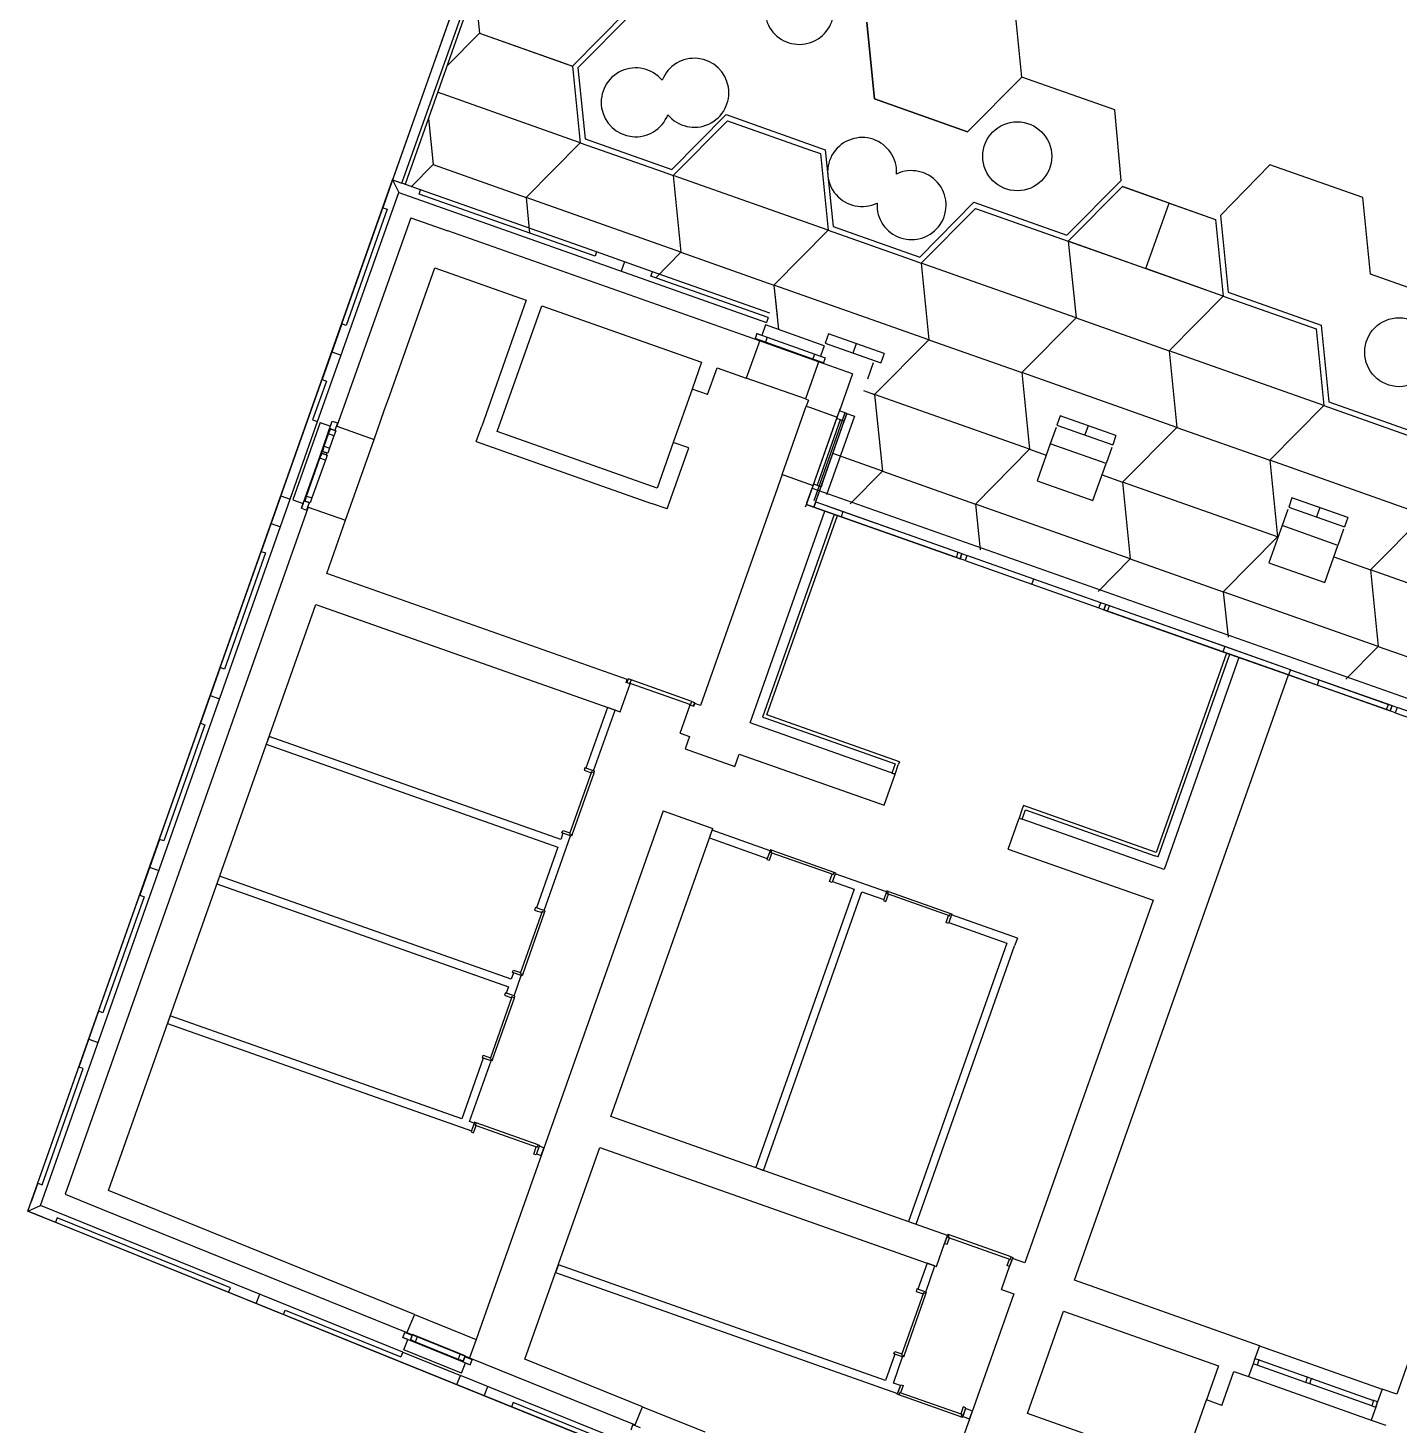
# Model space of a CAD drawing. Header units: metres. Extents: x 2681598 to 2681800, y 1249481 to 1249590.
# Drawn here: x 2681598.48 to 2681619.33, y 1249547.63 to 1249568.89 of the extents above; entities that cross this region are included whole.
import ezdxf

# ---------------------------------------------------------------- set-up
doc = ezdxf.new("R2010")
doc.units = ezdxf.units.M
doc.layers.add('flaeche', color=7, linetype='Continuous', true_color=0xffffff)
doc.layers.add('linien', color=7, linetype='Continuous', true_color=0x000000)

msp = doc.modelspace()

# ---------------------------------------------------------------- linework, layer by layer
at = {"layer": 'flaeche'}
msp.add_lwpolyline([(2681701.936, 1249508.982), (2681653.784, 1249528.486), (2681629.291, 1249538.407), (2681608.471, 1249546.841), (2681598.478, 1249550.888), (2681612.312, 1249590.013), (2681733.121, 1249552.588)], dxfattribs=at)
at = {"layer": 'linien'}
for p, q in [((2681608.36, 1249578.836), (2681604.026, 1249566.58)), ((2681604.168, 1249566.53), (2681608.501, 1249578.786)), ((2681604.168, 1249566.53), (2681608.501, 1249578.786)), ((2681608.548, 1249578.769), (2681604.215, 1249566.513)), ((2681605.276, 1249569.515), (2681605.348, 1249568.812)), ((2681606.762, 1249568.312), (2681607.586, 1249569.145)), ((2681607.67, 1249569.115), (2681606.845, 1249568.283)), ((2681613.597, 1249568.144), (2681613.478, 1249569.31)), ((2681611.239, 1249568.978), (2681611.357, 1249567.811)), ((2681611.357, 1249567.811), (2681611.24, 1249568.977)), ((2681604.85, 1249568.31), (2681605.348, 1249568.812)), ((2681605.348, 1249568.812), (2681606.762, 1249568.312)), ((2681605.348, 1249568.812), (2681606.609, 1249568.366)), ((2681606.609, 1249568.366), (2681606.762, 1249568.312)), ((2681606.762, 1249568.312), (2681606.88, 1249567.146)), ((2681606.845, 1249568.283), (2681606.954, 1249567.205)), ((2681613.597, 1249568.144), (2681612.772, 1249567.311)), ((2681612.772, 1249567.311), (2681613.597, 1249568.144)), ((2681615.011, 1249567.644), (2681613.597, 1249568.144)), ((2681606.88, 1249567.146), (2681604.71, 1249567.913)), ((2681612.772, 1249567.311), (2681611.357, 1249567.811)), ((2681611.357, 1249567.811), (2681612.772, 1249567.311)), ((2681615.107, 1249566.57), (2681615.011, 1249567.644)), ((2681604.57, 1249567.516), (2681604.641, 1249566.813)), ((2681608.273, 1249566.738), (2681609.098, 1249567.573)), ((2681608.294, 1249566.646), (2681609.119, 1249567.479)), ((2681609.098, 1249567.573), (2681610.607, 1249567.037)), ((2681609.119, 1249567.479), (2681610.38, 1249567.033)), ((2681606.954, 1249567.205), (2681608.273, 1249566.738)), ((2681606.055, 1249566.313), (2681606.88, 1249567.146)), ((2681606.88, 1249567.146), (2681608.142, 1249566.7)), ((2681610.38, 1249567.033), (2681610.533, 1249566.979)), ((2681610.607, 1249567.037), (2681610.725, 1249565.871)), ((2681604.307, 1249566.476), (2681604.641, 1249566.813)), ((2681604.641, 1249566.813), (2681606.055, 1249566.313)), ((2681610.533, 1249566.979), (2681610.651, 1249565.813)), ((2681617.368, 1249566.811), (2681616.618, 1249566.036)), ((2681618.782, 1249566.311), (2681617.368, 1249566.811)), ((2681598.478, 1249550.888), (2681604.026, 1249566.58)), ((2681604.026, 1249566.58), (2681603.876, 1249566.155)), ((2681604.026, 1249566.58), (2681604.168, 1249566.53)), ((2681604.026, 1249566.58), (2681604.118, 1249566.388)), ((2681608.142, 1249566.7), (2681608.294, 1249566.646)), ((2681608.294, 1249566.646), (2681608.412, 1249565.48)), ((2681610.651, 1249565.813), (2681608.294, 1249566.646)), ((2681614.283, 1249565.738), (2681615.107, 1249566.57)), ((2681602.885, 1249562.901), (2681604.118, 1249566.388)), ((2681604.118, 1249566.388), (2681609.712, 1249564.41)), ((2681604.451, 1249566.43), (2681604.168, 1249566.53)), ((2681604.215, 1249566.513), (2681604.168, 1249566.53)), ((2681604.427, 1249566.364), (2681604.451, 1249566.43)), ((2681607.105, 1249565.417), (2681604.427, 1249566.364)), ((2681607.128, 1249565.483), (2681604.451, 1249566.43)), ((2681614.304, 1249565.645), (2681615.129, 1249566.478)), ((2681615.129, 1249566.478), (2681616.543, 1249565.978)), ((2681615.836, 1249566.228), (2681615.129, 1249566.478)), ((2681603.942, 1249566.132), (2681603.318, 1249564.365)), ((2681603.876, 1249566.155), (2681603.942, 1249566.132)), ((2681608.412, 1249565.48), (2681606.055, 1249566.313)), ((2681606.055, 1249566.313), (2681606.11, 1249565.768)), ((2681612.044, 1249565.405), (2681612.869, 1249566.239)), ((2681612.065, 1249565.313), (2681612.89, 1249566.145)), ((2681612.869, 1249566.239), (2681614.283, 1249565.738)), ((2681612.89, 1249566.145), (2681614.304, 1249565.645)), ((2681615.482, 1249565.229), (2681615.836, 1249566.228)), ((2681615.836, 1249566.228), (2681616.543, 1249565.978)), ((2681618.9, 1249565.145), (2681618.782, 1249566.311)), ((2681604.301, 1249566.005), (2681603.178, 1249562.83)), ((2681604.301, 1249566.005), (2681604.866, 1249565.805)), ((2681616.543, 1249565.978), (2681616.661, 1249564.812)), ((2681616.618, 1249566.036), (2681616.735, 1249564.87)), ((2681609.606, 1249564.129), (2681604.866, 1249565.805)), ((2681609.826, 1249564.98), (2681610.651, 1249565.813)), ((2681610.651, 1249565.813), (2681611.913, 1249565.366)), ((2681610.725, 1249565.871), (2681612.044, 1249565.405)), ((2681614.304, 1249565.645), (2681614.422, 1249564.479)), ((2681616.661, 1249564.812), (2681614.304, 1249565.645)), ((2681614.304, 1249565.645), (2681615.482, 1249565.229)), ((2681607.128, 1249565.483), (2681607.105, 1249565.417)), ((2681607.977, 1249565.183), (2681607.128, 1249565.483)), ((2681607.552, 1249565.333), (2681607.502, 1249565.191)), ((2681608.027, 1249565.091), (2681608.412, 1249565.48)), ((2681608.412, 1249565.48), (2681609.826, 1249564.98)), ((2681611.913, 1249565.366), (2681612.065, 1249565.313)), ((2681614.422, 1249564.479), (2681612.065, 1249565.313)), ((2681612.065, 1249565.313), (2681612.183, 1249564.147)), ((2681603.982, 1249563.306), (2681604.666, 1249565.24)), ((2681604.666, 1249565.24), (2681606.057, 1249564.748)), ((2681607.953, 1249565.117), (2681607.977, 1249565.183)), ((2681609.738, 1249564.486), (2681607.953, 1249565.117)), ((2681609.762, 1249564.552), (2681607.977, 1249565.183)), ((2681616.661, 1249564.812), (2681615.482, 1249565.229)), ((2681620.314, 1249564.645), (2681618.9, 1249565.145)), ((2681612.183, 1249564.147), (2681609.826, 1249564.98)), ((2681609.826, 1249564.98), (2681609.895, 1249564.303)), ((2681609.826, 1249564.98), (2681609.874, 1249564.512)), ((2681616.735, 1249564.87), (2681618.15, 1249564.37)), ((2681606.057, 1249564.748), (2681605.38, 1249562.834)), ((2681605.616, 1249562.751), (2681606.293, 1249564.665)), ((2681606.293, 1249564.665), (2681608.725, 1249563.805)), ((2681615.836, 1249563.979), (2681616.661, 1249564.812)), ((2681616.661, 1249564.812), (2681618.075, 1249564.312)), ((2681609.738, 1249564.486), (2681609.712, 1249564.41)), ((2681613.597, 1249563.647), (2681614.422, 1249564.479)), ((2681614.422, 1249564.479), (2681615.836, 1249563.979)), ((2681603.252, 1249564.389), (2681602.952, 1249563.54)), ((2681603.318, 1249564.365), (2681603.252, 1249564.389)), ((2681609.566, 1249564.241), (2681609.539, 1249564.164)), ((2681609.566, 1249564.241), (2681609.724, 1249564.185)), ((2681609.642, 1249564.214), (2681609.566, 1249564.241)), ((2681609.698, 1249564.373), (2681609.642, 1249564.214)), ((2681610.591, 1249564.057), (2681609.698, 1249564.373)), ((2681610.654, 1249564.236), (2681610.604, 1249564.095)), ((2681610.654, 1249564.236), (2681610.604, 1249564.095)), ((2681611.503, 1249563.936), (2681610.654, 1249564.236)), ((2681618.075, 1249564.312), (2681618.193, 1249563.146)), ((2681618.15, 1249564.37), (2681618.268, 1249563.204)), ((2681609.589, 1249564.082), (2681609.406, 1249563.564)), ((2681609.589, 1249564.082), (2681609.406, 1249563.564)), ((2681609.539, 1249564.164), (2681609.535, 1249564.154)), ((2681609.697, 1249564.108), (2681609.539, 1249564.164)), ((2681609.606, 1249564.129), (2681609.589, 1249564.082)), ((2681609.606, 1249564.129), (2681609.589, 1249564.082)), ((2681610.504, 1249563.812), (2681609.606, 1249564.129)), ((2681609.724, 1249564.185), (2681609.697, 1249564.108)), ((2681610.42, 1249563.852), (2681609.697, 1249564.108)), ((2681609.724, 1249564.185), (2681610.448, 1249563.929)), ((2681610.591, 1249564.057), (2681610.535, 1249563.899)), ((2681610.604, 1249564.095), (2681611.453, 1249563.795)), ((2681611.078, 1249564.086), (2681611.028, 1249563.945)), ((2681611.358, 1249563.314), (2681612.183, 1249564.147)), ((2681612.183, 1249564.147), (2681613.597, 1249563.647)), ((2681603.102, 1249563.964), (2681603.243, 1249563.914)), ((2681608.725, 1249563.805), (2681608.581, 1249563.396)), ((2681610.42, 1249563.852), (2681610.448, 1249563.929)), ((2681610.578, 1249563.796), (2681610.42, 1249563.852)), ((2681610.448, 1249563.929), (2681610.606, 1249563.874)), ((2681610.504, 1249563.812), (2681610.487, 1249563.765)), ((2681610.504, 1249563.812), (2681610.487, 1249563.765)), ((2681611.023, 1249563.628), (2681610.504, 1249563.812)), ((2681610.535, 1249563.899), (2681610.606, 1249563.874)), ((2681610.578, 1249563.796), (2681610.575, 1249563.787)), ((2681610.606, 1249563.874), (2681610.578, 1249563.796)), ((2681611.336, 1249563.794), (2681611.249, 1249563.548)), ((2681611.503, 1249563.936), (2681611.453, 1249563.795)), ((2681611.503, 1249563.936), (2681611.453, 1249563.795)), ((2681615.836, 1249563.979), (2681615.954, 1249562.813)), ((2681618.193, 1249563.146), (2681615.836, 1249563.979)), ((2681608.816, 1249563.313), (2681608.961, 1249563.721)), ((2681608.961, 1249563.721), (2681609.406, 1249563.564)), ((2681610.487, 1249563.765), (2681610.304, 1249563.246)), ((2681610.487, 1249563.765), (2681610.304, 1249563.246)), ((2681611.023, 1249563.628), (2681610.823, 1249563.063)), ((2681615.954, 1249562.813), (2681613.597, 1249563.647)), ((2681613.597, 1249563.647), (2681613.716, 1249562.482)), ((2681603.018, 1249563.517), (2681602.809, 1249562.928)), ((2681602.952, 1249563.54), (2681603.018, 1249563.517)), ((2681608.581, 1249563.396), (2681608.294, 1249562.585)), ((2681608.816, 1249563.313), (2681608.581, 1249563.396)), ((2681608.816, 1249563.313), (2681608.581, 1249563.396)), ((2681610.304, 1249563.246), (2681609.406, 1249563.564)), ((2681611.187, 1249563.374), (2681611.358, 1249563.314)), ((2681603.899, 1249563.07), (2681603.982, 1249563.306)), ((2681610.304, 1249563.246), (2681610.351, 1249563.229)), ((2681610.351, 1249563.229), (2681610.318, 1249563.135)), ((2681611.319, 1249563.328), (2681611.358, 1249563.314)), ((2681611.358, 1249563.314), (2681611.476, 1249562.147)), ((2681613.715, 1249562.48), (2681611.358, 1249563.314)), ((2681618.268, 1249563.204), (2681619.586, 1249562.738)), ((2681603.744, 1249562.63), (2681603.899, 1249563.07)), ((2681609.951, 1249562.098), (2681610.318, 1249563.135)), ((2681610.318, 1249563.135), (2681610.365, 1249563.119)), ((2681610.318, 1249563.135), (2681610.365, 1249563.119)), ((2681610.319, 1249561.639), (2681610.823, 1249563.063)), ((2681610.365, 1249563.119), (2681610.789, 1249562.969)), ((2681610.365, 1249563.119), (2681610.789, 1249562.969)), ((2681610.423, 1249561.931), (2681610.789, 1249562.969)), ((2681610.906, 1249563.033), (2681610.432, 1249561.695)), ((2681610.432, 1249561.599), (2681610.936, 1249563.023)), ((2681611.049, 1249562.983), (2681610.626, 1249561.787)), ((2681610.783, 1249562.95), (2681610.834, 1249563.096)), ((2681610.896, 1249562.91), (2681610.783, 1249562.95)), ((2681610.789, 1249562.969), (2681610.823, 1249563.063)), ((2681610.834, 1249563.096), (2681610.823, 1249563.063)), ((2681610.936, 1249563.023), (2681610.823, 1249563.063)), ((2681610.936, 1249563.023), (2681610.886, 1249562.881)), ((2681610.906, 1249563.033), (2681611.049, 1249562.983)), ((2681614.18, 1249562.989), (2681614.13, 1249562.848)), ((2681614.18, 1249562.989), (2681614.13, 1249562.848)), ((2681615.029, 1249562.689), (2681614.18, 1249562.989)), ((2681617.369, 1249562.313), (2681618.193, 1249563.146)), ((2681618.193, 1249563.146), (2681619.608, 1249562.646)), ((2681602.468, 1249561.723), (2681602.885, 1249562.901)), ((2681602.922, 1249562.888), (2681602.506, 1249561.71)), ((2681602.809, 1249562.928), (2681602.885, 1249562.901)), ((2681602.922, 1249562.888), (2681603.081, 1249562.832)), ((2681602.963, 1249562.498), (2681603.052, 1249562.75)), ((2681603.051, 1249562.715), (2681603.078, 1249562.792)), ((2681603.052, 1249562.75), (2681603.108, 1249562.908)), ((2681603.062, 1249562.747), (2681603.052, 1249562.75)), ((2681603.078, 1249562.792), (2681603.062, 1249562.747)), ((2681603.145, 1249562.768), (2681603.078, 1249562.792)), ((2681603.078, 1249562.792), (2681603.16, 1249562.762)), ((2681603.081, 1249562.832), (2681603.108, 1249562.908)), ((2681603.108, 1249562.908), (2681603.185, 1249562.881)), ((2681603.16, 1249562.762), (2681603.133, 1249562.686)), ((2681603.185, 1249562.881), (2681603.145, 1249562.768)), ((2681603.178, 1249562.83), (2681603.744, 1249562.63)), ((2681603.178, 1249562.83), (2681603.744, 1249562.63)), ((2681603.185, 1249562.881), (2681603.195, 1249562.878)), ((2681605.297, 1249562.598), (2681605.38, 1249562.834)), ((2681608.048, 1249561.891), (2681605.616, 1249562.751)), ((2681610.835, 1249562.931), (2681610.481, 1249561.932)), ((2681610.542, 1249561.91), (2681610.896, 1249562.91)), ((2681610.896, 1249562.91), (2681610.835, 1249562.931)), ((2681610.886, 1249562.881), (2681610.896, 1249562.91)), ((2681614.117, 1249562.81), (2681614.03, 1249562.565)), ((2681614.13, 1249562.848), (2681614.979, 1249562.548)), ((2681614.605, 1249562.839), (2681614.555, 1249562.698)), ((2681615.13, 1249561.982), (2681615.954, 1249562.813)), ((2681615.954, 1249562.813), (2681617.369, 1249562.313)), ((2681602.957, 1249562.449), (2681602.984, 1249562.526)), ((2681602.984, 1249562.526), (2681603.051, 1249562.715)), ((2681602.984, 1249562.526), (2681603.066, 1249562.497)), ((2681603.133, 1249562.686), (2681603.051, 1249562.715)), ((2681603.133, 1249562.686), (2681603.066, 1249562.497)), ((2681603.309, 1249561.4), (2681603.744, 1249562.63)), ((2681605.297, 1249562.598), (2681607.965, 1249561.655)), ((2681608.294, 1249562.585), (2681608.048, 1249561.891)), ((2681608.53, 1249562.502), (2681608.294, 1249562.585)), ((2681608.53, 1249562.502), (2681608.294, 1249562.585)), ((2681614.03, 1249562.565), (2681613.83, 1249561.999)), ((2681614.879, 1249562.265), (2681614.03, 1249562.565)), ((2681615.029, 1249562.689), (2681614.979, 1249562.548)), ((2681615.029, 1249562.689), (2681614.979, 1249562.548)), ((2681602.695, 1249561.741), (2681602.921, 1249562.381)), ((2681602.716, 1249561.769), (2681602.92, 1249562.346)), ((2681603.003, 1249562.317), (2681602.799, 1249561.74)), ((2681602.92, 1249562.346), (2681602.947, 1249562.422)), ((2681603.003, 1249562.317), (2681602.92, 1249562.346)), ((2681602.921, 1249562.381), (2681602.942, 1249562.439)), ((2681602.931, 1249562.377), (2681602.921, 1249562.381)), ((2681602.947, 1249562.422), (2681602.931, 1249562.377)), ((2681602.942, 1249562.439), (2681602.963, 1249562.498)), ((2681603.015, 1249562.398), (2681602.947, 1249562.422)), ((2681602.947, 1249562.422), (2681603.03, 1249562.393)), ((2681602.973, 1249562.494), (2681602.957, 1249562.449)), ((2681602.957, 1249562.449), (2681603.024, 1249562.426)), ((2681603.039, 1249562.42), (2681602.957, 1249562.449)), ((2681602.963, 1249562.498), (2681602.973, 1249562.494)), ((2681603.03, 1249562.393), (2681603.003, 1249562.317)), ((2681603.019, 1249562.412), (2681603.015, 1249562.398)), ((2681603.024, 1249562.426), (2681603.019, 1249562.412)), ((2681603.066, 1249562.497), (2681603.039, 1249562.42)), ((2681608.201, 1249561.572), (2681608.53, 1249562.502)), ((2681611.476, 1249562.147), (2681610.721, 1249562.414)), ((2681612.89, 1249561.647), (2681613.715, 1249562.48)), ((2681613.716, 1249562.482), (2681613.969, 1249562.392)), ((2681614.965, 1249562.51), (2681614.879, 1249562.265)), ((2681619.726, 1249561.48), (2681617.369, 1249562.313)), ((2681617.369, 1249562.313), (2681617.487, 1249561.147)), ((2681609.951, 1249562.098), (2681609.848, 1249561.806)), ((2681609.951, 1249562.098), (2681609.998, 1249562.081)), ((2681609.951, 1249562.098), (2681609.998, 1249562.081)), ((2681610.985, 1249561.651), (2681611.476, 1249562.147)), ((2681611.476, 1249562.147), (2681612.89, 1249561.647)), ((2681614.679, 1249561.699), (2681614.879, 1249562.265)), ((2681614.818, 1249562.092), (2681615.13, 1249561.982)), ((2681609.998, 1249562.081), (2681610.423, 1249561.931)), ((2681609.998, 1249562.081), (2681610.423, 1249561.931)), ((2681610.429, 1249561.95), (2681610.308, 1249561.606)), ((2681610.319, 1249561.639), (2681610.423, 1249561.931)), ((2681610.328, 1249561.663), (2681610.408, 1249561.891)), ((2681610.408, 1249561.891), (2681635.599, 1249552.984)), ((2681610.542, 1249561.91), (2681610.429, 1249561.95)), ((2681610.432, 1249561.599), (2681610.552, 1249561.939)), ((2681610.481, 1249561.932), (2681610.542, 1249561.91)), ((2681610.552, 1249561.939), (2681610.542, 1249561.91)), ((2681613.83, 1249561.999), (2681614.679, 1249561.699)), ((2681615.13, 1249561.982), (2681615.247, 1249560.814)), ((2681617.487, 1249561.148), (2681615.13, 1249561.982)), ((2681598.667, 1249550.973), (2681602.468, 1249561.723)), ((2681602.327, 1249561.773), (2681602.027, 1249560.925)), ((2681602.327, 1249561.773), (2681602.468, 1249561.723)), ((2681602.327, 1249561.773), (2681602.468, 1249561.723)), ((2681602.506, 1249561.71), (2681602.664, 1249561.654)), ((2681602.639, 1249561.583), (2681602.695, 1249561.741)), ((2681602.689, 1249561.693), (2681602.716, 1249561.769)), ((2681602.705, 1249561.738), (2681602.689, 1249561.693)), ((2681602.689, 1249561.693), (2681602.757, 1249561.669)), ((2681602.772, 1249561.664), (2681602.689, 1249561.693)), ((2681602.695, 1249561.741), (2681602.705, 1249561.738)), ((2681602.716, 1249561.769), (2681602.799, 1249561.74)), ((2681602.757, 1249561.669), (2681602.717, 1249561.556)), ((2681602.799, 1249561.74), (2681602.772, 1249561.664)), ((2681609.848, 1249561.806), (2681608.708, 1249558.581)), ((2681610.461, 1249561.679), (2681610.432, 1249561.599)), ((2681610.461, 1249561.679), (2681612.686, 1249560.893)), ((2681610.461, 1249561.679), (2681610.876, 1249561.533)), ((2681617.706, 1249561.743), (2681617.656, 1249561.601)), ((2681617.706, 1249561.743), (2681617.656, 1249561.601)), ((2681618.555, 1249561.443), (2681617.706, 1249561.743)), ((2681602.743, 1249561.6), (2681602.29, 1249560.32)), ((2681602.664, 1249561.654), (2681602.639, 1249561.583)), ((2681602.639, 1249561.583), (2681602.717, 1249561.556)), ((2681602.717, 1249561.556), (2681602.726, 1249561.553)), ((2681602.743, 1249561.6), (2681603.309, 1249561.4)), ((2681602.743, 1249561.6), (2681603.309, 1249561.4)), ((2681608.201, 1249561.572), (2681607.965, 1249561.655)), ((2681609.462, 1249558.315), (2681610.602, 1249561.539)), ((2681610.744, 1249561.489), (2681609.654, 1249558.406)), ((2681609.717, 1249558.437), (2681610.791, 1249561.472)), ((2681610.308, 1249561.606), (2681610.319, 1249561.639)), ((2681610.319, 1249561.639), (2681610.432, 1249561.599)), ((2681610.602, 1249561.539), (2681610.319, 1249561.639)), ((2681610.432, 1249561.599), (2681612.657, 1249560.812)), ((2681610.847, 1249561.452), (2681610.432, 1249561.599)), ((2681610.744, 1249561.489), (2681610.791, 1249561.472)), ((2681610.876, 1249561.533), (2681610.847, 1249561.452)), ((2681612.601, 1249560.832), (2681610.847, 1249561.452)), ((2681610.876, 1249561.533), (2681612.629, 1249560.913)), ((2681615.247, 1249560.814), (2681612.89, 1249561.647)), ((2681612.89, 1249561.647), (2681612.961, 1249560.952)), ((2681617.643, 1249561.563), (2681617.556, 1249561.318)), ((2681617.656, 1249561.601), (2681618.505, 1249561.301)), ((2681618.131, 1249561.593), (2681618.081, 1249561.451)), ((2681618.901, 1249560.647), (2681619.726, 1249561.48)), ((2681602.177, 1249561.349), (2681602.318, 1249561.299)), ((2681603.023, 1249560.592), (2681603.309, 1249561.4)), ((2681617.556, 1249561.318), (2681617.356, 1249560.753)), ((2681618.405, 1249561.018), (2681617.556, 1249561.318)), ((2681618.492, 1249561.263), (2681618.405, 1249561.018)), ((2681618.555, 1249561.443), (2681618.505, 1249561.301)), ((2681618.555, 1249561.443), (2681618.505, 1249561.301)), ((2681616.662, 1249560.313), (2681617.487, 1249561.148)), ((2681617.487, 1249561.147), (2681617.495, 1249561.144)), ((2681602.093, 1249560.902), (2681601.468, 1249559.135)), ((2681602.027, 1249560.925), (2681602.093, 1249560.902)), ((2681612.601, 1249560.832), (2681612.629, 1249560.913)), ((2681612.657, 1249560.812), (2681612.601, 1249560.832)), ((2681612.629, 1249560.913), (2681612.686, 1249560.893)), ((2681612.686, 1249560.893), (2681612.657, 1249560.812)), ((2681612.657, 1249560.812), (2681612.686, 1249560.893)), ((2681612.686, 1249560.893), (2681612.761, 1249560.866)), ((2681612.761, 1249560.866), (2681612.733, 1249560.786)), ((2681613.779, 1249560.506), (2681612.761, 1249560.866)), ((2681614.756, 1249560.318), (2681615.247, 1249560.814)), ((2681615.247, 1249560.814), (2681616.662, 1249560.313)), ((2681618.205, 1249560.453), (2681618.405, 1249561.018)), ((2681618.343, 1249560.844), (2681618.901, 1249560.647)), ((2681612.733, 1249560.786), (2681612.657, 1249560.812)), ((2681612.733, 1249560.786), (2681613.751, 1249560.426)), ((2681617.356, 1249560.753), (2681618.205, 1249560.453)), ((2681618.901, 1249560.647), (2681619.018, 1249559.48)), ((2681621.021, 1249559.897), (2681618.901, 1249560.647)), ((2681607.595, 1249558.975), (2681603.023, 1249560.592)), ((2681613.751, 1249560.426), (2681613.779, 1249560.506)), ((2681613.751, 1249560.426), (2681614.769, 1249560.066)), ((2681614.798, 1249560.146), (2681613.779, 1249560.506)), ((2681602.29, 1249560.32), (2681599.046, 1249551.144)), ((2681619.018, 1249559.48), (2681616.662, 1249560.313)), ((2681616.662, 1249560.313), (2681616.733, 1249559.619)), ((2681599.703, 1249551.201), (2681602.856, 1249560.12)), ((2681602.856, 1249560.12), (2681607.485, 1249558.483)), ((2681614.769, 1249560.066), (2681614.798, 1249560.146)), ((2681614.769, 1249560.066), (2681614.845, 1249560.039)), ((2681614.873, 1249560.119), (2681614.798, 1249560.146)), ((2681614.873, 1249560.119), (2681614.845, 1249560.039)), ((2681614.845, 1249560.039), (2681614.873, 1249560.119)), ((2681617.654, 1249559.046), (2681614.845, 1249560.039)), ((2681614.845, 1249560.039), (2681614.901, 1249560.019)), ((2681617.683, 1249559.126), (2681614.873, 1249560.119)), ((2681614.93, 1249560.099), (2681614.873, 1249560.119)), ((2681614.901, 1249560.019), (2681614.93, 1249560.099)), ((2681614.901, 1249560.019), (2681616.655, 1249559.399)), ((2681616.683, 1249559.479), (2681614.93, 1249560.099)), ((2681616.712, 1249559.379), (2681615.638, 1249556.343)), ((2681615.669, 1249556.279), (2681616.759, 1249559.362)), ((2681616.683, 1249559.479), (2681616.655, 1249559.399)), ((2681616.655, 1249559.399), (2681617.654, 1249559.046)), ((2681617.683, 1249559.126), (2681616.683, 1249559.479)), ((2681616.759, 1249559.362), (2681616.712, 1249559.379)), ((2681618.527, 1249558.984), (2681619.018, 1249559.48)), ((2681619.018, 1249559.48), (2681620.433, 1249558.98)), ((2681601.402, 1249559.158), (2681601.102, 1249558.31)), ((2681601.468, 1249559.135), (2681601.402, 1249559.158)), ((2681616.9, 1249559.312), (2681615.76, 1249556.088)), ((2681617.654, 1249559.046), (2681616.9, 1249559.312)), ((2681617.683, 1249559.126), (2681617.654, 1249559.046)), ((2681617.683, 1249559.126), (2681619.229, 1249558.579)), ((2681617.683, 1249559.126), (2681618.116, 1249558.972)), ((2681607.485, 1249558.483), (2681607.637, 1249558.912)), ((2681607.485, 1249558.483), (2681607.637, 1249558.912)), ((2681607.58, 1249558.932), (2681607.595, 1249558.975)), ((2681607.58, 1249558.932), (2681607.595, 1249558.975)), ((2681607.637, 1249558.912), (2681607.58, 1249558.932)), ((2681607.637, 1249558.912), (2681607.58, 1249558.932)), ((2681607.61, 1249558.986), (2681607.59, 1249558.929)), ((2681607.59, 1249558.929), (2681607.646, 1249558.909)), ((2681607.652, 1249558.971), (2681607.61, 1249558.986)), ((2681607.652, 1249558.971), (2681607.636, 1249558.923)), ((2681607.65, 1249558.918), (2681607.636, 1249558.923)), ((2681607.636, 1249558.923), (2681608.559, 1249558.597)), ((2681607.646, 1249558.909), (2681607.65, 1249558.918)), ((2681608.576, 1249558.644), (2681607.652, 1249558.971)), ((2681614.397, 1249549.835), (2681617.654, 1249559.046)), ((2681617.654, 1249559.046), (2681619.2, 1249558.499)), ((2681618.088, 1249558.892), (2681617.654, 1249559.046)), ((2681618.116, 1249558.972), (2681618.088, 1249558.892)), ((2681618.116, 1249558.972), (2681619.172, 1249558.599)), ((2681601.252, 1249558.734), (2681601.394, 1249558.684)), ((2681619.144, 1249558.519), (2681618.088, 1249558.892)), ((2681607.292, 1249558.552), (2681606.965, 1249557.628)), ((2681607.083, 1249557.586), (2681607.41, 1249558.51)), ((2681607.41, 1249558.51), (2681607.292, 1249558.552)), ((2681608.4, 1249558.16), (2681608.551, 1249558.589)), ((2681608.4, 1249558.16), (2681608.551, 1249558.589)), ((2681608.542, 1249558.592), (2681608.545, 1249558.602)), ((2681608.599, 1249558.572), (2681608.542, 1249558.592)), ((2681608.545, 1249558.602), (2681608.559, 1249558.597)), ((2681608.551, 1249558.589), (2681608.608, 1249558.569)), ((2681608.551, 1249558.589), (2681608.608, 1249558.569)), ((2681608.559, 1249558.597), (2681608.576, 1249558.644)), ((2681608.576, 1249558.644), (2681608.619, 1249558.629)), ((2681608.619, 1249558.629), (2681608.599, 1249558.572)), ((2681608.608, 1249558.569), (2681608.623, 1249558.611)), ((2681608.608, 1249558.569), (2681608.623, 1249558.611)), ((2681608.708, 1249558.581), (2681608.623, 1249558.611)), ((2681619.144, 1249558.519), (2681619.172, 1249558.599)), ((2681619.2, 1249558.499), (2681619.144, 1249558.519)), ((2681619.172, 1249558.599), (2681619.229, 1249558.579)), ((2681619.229, 1249558.579), (2681619.2, 1249558.499)), ((2681619.2, 1249558.499), (2681619.229, 1249558.579)), ((2681619.276, 1249558.472), (2681619.2, 1249558.499)), ((2681619.229, 1249558.579), (2681619.304, 1249558.553)), ((2681619.304, 1249558.553), (2681619.276, 1249558.472)), ((2681620.322, 1249558.192), (2681619.304, 1249558.553)), ((2681601.168, 1249558.286), (2681600.544, 1249556.52)), ((2681601.102, 1249558.31), (2681601.168, 1249558.286)), ((2681611.668, 1249557.535), (2681609.462, 1249558.315)), ((2681609.654, 1249558.406), (2681609.701, 1249558.39)), ((2681609.701, 1249558.39), (2681611.671, 1249557.693)), ((2681611.735, 1249557.723), (2681609.717, 1249558.437)), ((2681619.276, 1249558.472), (2681620.294, 1249558.112)), ((2681602.146, 1249558.112), (2681602.104, 1249557.994)), ((2681606.582, 1249556.544), (2681602.146, 1249558.112)), ((2681608.4, 1249558.16), (2681608.541, 1249558.11)), ((2681608.541, 1249558.11), (2681608.475, 1249557.922)), ((2681602.104, 1249557.994), (2681606.54, 1249556.426)), ((2681608.475, 1249557.922), (2681609.229, 1249557.655)), ((2681608.475, 1249557.922), (2681609.229, 1249557.655)), ((2681609.229, 1249557.655), (2681609.295, 1249557.843)), ((2681609.295, 1249557.843), (2681611.502, 1249557.063)), ((2681606.951, 1249557.633), (2681606.938, 1249557.595)), ((2681607.083, 1249557.586), (2681606.951, 1249557.633)), ((2681607.083, 1249557.586), (2681606.965, 1249557.628)), ((2681607.083, 1249557.586), (2681606.965, 1249557.628)), ((2681611.671, 1249557.693), (2681611.621, 1249557.551)), ((2681611.668, 1249557.535), (2681611.718, 1249557.676)), ((2681611.735, 1249557.723), (2681611.718, 1249557.676)), ((2681607.051, 1249557.571), (2681606.718, 1249556.628)), ((2681606.756, 1249556.615), (2681607.089, 1249557.558)), ((2681606.938, 1249557.595), (2681607.046, 1249557.557)), ((2681607.046, 1249557.557), (2681607.051, 1249557.571)), ((2681607.089, 1249557.558), (2681607.051, 1249557.571)), ((2681607.097, 1249557.581), (2681607.083, 1249557.586)), ((2681607.089, 1249557.558), (2681607.097, 1249557.581)), ((2681611.502, 1249557.063), (2681611.668, 1249557.535)), ((2681611.621, 1249557.551), (2681611.668, 1249557.535)), ((2681613.604, 1249557.009), (2681613.554, 1249556.868)), ((2681613.601, 1249556.851), (2681613.651, 1249556.993)), ((2681613.621, 1249557.057), (2681613.604, 1249557.009)), ((2681615.638, 1249556.343), (2681613.621, 1249557.057)), ((2681613.651, 1249556.993), (2681615.621, 1249556.296)), ((2681608.141, 1249556.979), (2681605.297, 1249548.935)), ((2681608.141, 1249556.979), (2681608.895, 1249556.712)), ((2681608.141, 1249556.979), (2681608.895, 1249556.712)), ((2681613.387, 1249556.397), (2681613.554, 1249556.868)), ((2681613.554, 1249556.868), (2681613.601, 1249556.851)), ((2681615.76, 1249556.088), (2681613.601, 1249556.851)), ((2681606.331, 1249555.46), (2681606.733, 1249556.596)), ((2681606.615, 1249556.638), (2681606.582, 1249556.544)), ((2681606.601, 1249556.643), (2681606.614, 1249556.681)), ((2681606.733, 1249556.596), (2681606.601, 1249556.643)), ((2681606.614, 1249556.681), (2681606.723, 1249556.642)), ((2681606.733, 1249556.596), (2681606.615, 1249556.638)), ((2681606.733, 1249556.596), (2681606.615, 1249556.638)), ((2681606.723, 1249556.642), (2681606.718, 1249556.628)), ((2681606.718, 1249556.628), (2681606.756, 1249556.615)), ((2681606.747, 1249556.591), (2681606.733, 1249556.596)), ((2681606.756, 1249556.615), (2681606.747, 1249556.591)), ((2681607.345, 1249552.328), (2681608.895, 1249556.712)), ((2681608.844, 1249556.566), (2681608.885, 1249556.684)), ((2681608.844, 1249556.566), (2681609.725, 1249556.254)), ((2681609.767, 1249556.372), (2681608.885, 1249556.684)), ((2681600.478, 1249556.543), (2681600.178, 1249555.694)), ((2681600.544, 1249556.52), (2681600.478, 1249556.543)), ((2681606.54, 1249556.426), (2681606.214, 1249555.502)), ((2681609.767, 1249556.372), (2681609.72, 1249556.24)), ((2681609.767, 1249556.372), (2681609.725, 1249556.254)), ((2681609.767, 1249556.372), (2681609.725, 1249556.254)), ((2681609.772, 1249556.386), (2681609.767, 1249556.372)), ((2681609.796, 1249556.378), (2681609.772, 1249556.386)), ((2681609.782, 1249556.34), (2681609.796, 1249556.378)), ((2681609.796, 1249556.378), (2681610.738, 1249556.044)), ((2681613.387, 1249556.397), (2681615.593, 1249555.617)), ((2681609.72, 1249556.24), (2681609.758, 1249556.227)), ((2681609.758, 1249556.227), (2681609.796, 1249556.335)), ((2681609.796, 1249556.335), (2681609.782, 1249556.34)), ((2681610.725, 1249556.007), (2681609.782, 1249556.34)), ((2681615.669, 1249556.279), (2681615.621, 1249556.296)), ((2681600.328, 1249556.119), (2681600.469, 1249556.069)), ((2681601.394, 1249555.986), (2681601.353, 1249555.868)), ((2681605.83, 1249554.418), (2681601.394, 1249555.986)), ((2681610.672, 1249555.903), (2681610.711, 1249556.012)), ((2681610.757, 1249556.022), (2681610.71, 1249555.89)), ((2681610.711, 1249556.012), (2681610.725, 1249556.007)), ((2681610.757, 1249556.022), (2681610.715, 1249555.904)), ((2681610.757, 1249556.022), (2681610.715, 1249555.904)), ((2681610.738, 1249556.044), (2681610.725, 1249556.007)), ((2681610.738, 1249556.044), (2681610.762, 1249556.036)), ((2681610.762, 1249556.036), (2681610.757, 1249556.022)), ((2681611.539, 1249555.745), (2681610.757, 1249556.022)), ((2681601.353, 1249555.868), (2681605.789, 1249554.3)), ((2681611.048, 1249555.787), (2681609.549, 1249551.549)), ((2681609.667, 1249551.507), (2681611.165, 1249555.745)), ((2681610.71, 1249555.89), (2681610.672, 1249555.903)), ((2681610.715, 1249555.904), (2681611.048, 1249555.787)), ((2681611.165, 1249555.745), (2681611.498, 1249555.627)), ((2681611.539, 1249555.745), (2681611.493, 1249555.613)), ((2681611.539, 1249555.745), (2681611.498, 1249555.627)), ((2681611.539, 1249555.745), (2681611.498, 1249555.627)), ((2681611.544, 1249555.759), (2681611.539, 1249555.745)), ((2681611.568, 1249555.751), (2681611.544, 1249555.759)), ((2681611.555, 1249555.713), (2681611.568, 1249555.751)), ((2681611.569, 1249555.708), (2681611.555, 1249555.713)), ((2681612.497, 1249555.38), (2681611.555, 1249555.713)), ((2681611.568, 1249555.751), (2681612.511, 1249555.418)), ((2681600.244, 1249555.671), (2681599.619, 1249553.904)), ((2681600.178, 1249555.694), (2681600.244, 1249555.671)), ((2681606.199, 1249555.507), (2681606.186, 1249555.469)), ((2681606.331, 1249555.46), (2681606.199, 1249555.507)), ((2681606.331, 1249555.46), (2681606.214, 1249555.502)), ((2681606.331, 1249555.46), (2681606.214, 1249555.502)), ((2681611.493, 1249555.613), (2681611.53, 1249555.6)), ((2681611.53, 1249555.6), (2681611.569, 1249555.708)), ((2681615.593, 1249555.617), (2681613.643, 1249550.101)), ((2681606.3, 1249555.445), (2681605.966, 1249554.502)), ((2681606.004, 1249554.489), (2681606.337, 1249555.432)), ((2681606.186, 1249555.469), (2681606.295, 1249555.431)), ((2681606.295, 1249555.431), (2681606.3, 1249555.445)), ((2681606.337, 1249555.432), (2681606.3, 1249555.445)), ((2681606.346, 1249555.455), (2681606.331, 1249555.46)), ((2681606.337, 1249555.432), (2681606.346, 1249555.455)), ((2681612.445, 1249555.277), (2681612.483, 1249555.385)), ((2681612.529, 1249555.395), (2681612.483, 1249555.263)), ((2681612.483, 1249555.385), (2681612.497, 1249555.38)), ((2681612.529, 1249555.395), (2681612.488, 1249555.277)), ((2681612.529, 1249555.395), (2681612.488, 1249555.277)), ((2681612.497, 1249555.38), (2681612.511, 1249555.418)), ((2681612.511, 1249555.418), (2681612.534, 1249555.409)), ((2681612.534, 1249555.409), (2681612.529, 1249555.395)), ((2681613.529, 1249555.042), (2681612.529, 1249555.395)), ((2681612.483, 1249555.263), (2681612.445, 1249555.277)), ((2681612.488, 1249555.277), (2681613.369, 1249554.966)), ((2681613.369, 1249554.966), (2681611.871, 1249550.728)), ((2681611.989, 1249550.686), (2681613.487, 1249554.924)), ((2681613.529, 1249555.042), (2681613.487, 1249554.924)), ((2681605.864, 1249554.512), (2681605.83, 1249554.418)), ((2681605.849, 1249554.517), (2681605.863, 1249554.555)), ((2681605.981, 1249554.47), (2681605.849, 1249554.517)), ((2681605.863, 1249554.555), (2681605.971, 1249554.516)), ((2681605.981, 1249554.47), (2681605.864, 1249554.512)), ((2681605.981, 1249554.47), (2681605.864, 1249554.512)), ((2681605.873, 1249554.164), (2681605.981, 1249554.47)), ((2681605.971, 1249554.516), (2681605.966, 1249554.502)), ((2681605.966, 1249554.502), (2681606.004, 1249554.489)), ((2681605.996, 1249554.465), (2681605.981, 1249554.47)), ((2681606.004, 1249554.489), (2681605.996, 1249554.465)), ((2681605.789, 1249554.3), (2681605.755, 1249554.205)), ((2681605.841, 1249554.149), (2681605.508, 1249553.206)), ((2681605.546, 1249553.192), (2681605.879, 1249554.135)), ((2681605.741, 1249554.21), (2681605.728, 1249554.173)), ((2681605.728, 1249554.173), (2681605.836, 1249554.134)), ((2681605.873, 1249554.164), (2681605.741, 1249554.21)), ((2681605.873, 1249554.164), (2681605.755, 1249554.205)), ((2681605.873, 1249554.164), (2681605.755, 1249554.205)), ((2681605.836, 1249554.134), (2681605.841, 1249554.149)), ((2681605.879, 1249554.135), (2681605.841, 1249554.149)), ((2681605.887, 1249554.159), (2681605.873, 1249554.164)), ((2681605.879, 1249554.135), (2681605.887, 1249554.159)), ((2681599.553, 1249553.928), (2681599.253, 1249553.079)), ((2681599.619, 1249553.904), (2681599.553, 1249553.928)), ((2681600.643, 1249553.86), (2681600.601, 1249553.742)), ((2681605.079, 1249552.292), (2681600.643, 1249553.86)), ((2681600.601, 1249553.742), (2681605.225, 1249552.107)), ((2681599.403, 1249553.503), (2681599.544, 1249553.453)), ((2681605.405, 1249553.215), (2681605.079, 1249552.292)), ((2681605.196, 1249552.25), (2681605.523, 1249553.174)), ((2681605.391, 1249553.22), (2681605.404, 1249553.258)), ((2681605.523, 1249553.174), (2681605.391, 1249553.22)), ((2681605.404, 1249553.258), (2681605.513, 1249553.22)), ((2681605.523, 1249553.174), (2681605.405, 1249553.215)), ((2681605.523, 1249553.174), (2681605.405, 1249553.215)), ((2681605.513, 1249553.22), (2681605.508, 1249553.206)), ((2681605.508, 1249553.206), (2681605.546, 1249553.192)), ((2681605.537, 1249553.169), (2681605.523, 1249553.174)), ((2681605.546, 1249553.192), (2681605.537, 1249553.169)), ((2681598.694, 1249551.289), (2681599.319, 1249553.056)), ((2681599.319, 1249553.056), (2681599.253, 1249553.079)), ((2681612.465, 1249550.518), (2681607.345, 1249552.328)), ((2681605.267, 1249552.225), (2681605.196, 1249552.25)), ((2681605.267, 1249552.225), (2681605.22, 1249552.093)), ((2681605.267, 1249552.225), (2681605.225, 1249552.107)), ((2681605.267, 1249552.225), (2681605.225, 1249552.107)), ((2681605.258, 1249552.08), (2681605.296, 1249552.188)), ((2681605.272, 1249552.239), (2681605.267, 1249552.225)), ((2681605.296, 1249552.231), (2681605.272, 1249552.239)), ((2681605.296, 1249552.231), (2681605.282, 1249552.193)), ((2681605.296, 1249552.188), (2681605.282, 1249552.193)), ((2681605.282, 1249552.193), (2681606.225, 1249551.86)), ((2681606.238, 1249551.897), (2681605.296, 1249552.231)), ((2681605.22, 1249552.093), (2681605.258, 1249552.08)), ((2681606.225, 1249551.86), (2681606.238, 1249551.897)), ((2681606.238, 1249551.897), (2681606.262, 1249551.889)), ((2681606.262, 1249551.889), (2681606.257, 1249551.875)), ((2681606.039, 1249548.635), (2681607.179, 1249551.857)), ((2681606.173, 1249551.756), (2681606.211, 1249551.865)), ((2681606.21, 1249551.743), (2681606.173, 1249551.756)), ((2681606.257, 1249551.875), (2681606.21, 1249551.743)), ((2681606.211, 1249551.865), (2681606.225, 1249551.86)), ((2681606.257, 1249551.875), (2681606.215, 1249551.757)), ((2681606.257, 1249551.875), (2681606.215, 1249551.757)), ((2681606.215, 1249551.757), (2681606.286, 1249551.732)), ((2681606.328, 1249551.85), (2681606.257, 1249551.875)), ((2681606.286, 1249551.732), (2681606.328, 1249551.85)), ((2681607.179, 1249551.857), (2681612.298, 1249550.046)), ((2681609.549, 1249551.549), (2681609.667, 1249551.507)), ((2681598.628, 1249551.312), (2681598.528, 1249551.03)), ((2681598.628, 1249551.312), (2681598.694, 1249551.289)), ((2681599.046, 1249551.144), (2681599.603, 1249550.918)), ((2681604.357, 1249549.316), (2681599.703, 1249551.201)), ((2681598.478, 1249550.888), (2681598.528, 1249551.03)), ((2681598.478, 1249550.888), (2681598.667, 1249550.973)), ((2681598.478, 1249550.888), (2681598.895, 1249550.719)), ((2681701.936, 1249508.982), (2681598.478, 1249550.888)), ((2681604.179, 1249548.741), (2681598.667, 1249550.973)), ((2681599.603, 1249550.918), (2681604.244, 1249549.038)), ((2681598.922, 1249550.784), (2681598.895, 1249550.719)), ((2681601.557, 1249549.717), (2681598.922, 1249550.784)), ((2681611.871, 1249550.728), (2681611.989, 1249550.686)), ((2681620.19, 1249550.618), (2681619.3, 1249548.101)), ((2681612.298, 1249550.046), (2681612.421, 1249550.395)), ((2681612.298, 1249550.046), (2681612.421, 1249550.395)), ((2681612.47, 1249550.532), (2681612.421, 1249550.395)), ((2681612.421, 1249550.395), (2681612.465, 1249550.518)), ((2681612.421, 1249550.395), (2681612.465, 1249550.518)), ((2681612.421, 1249550.395), (2681612.459, 1249550.382)), ((2681612.459, 1249550.382), (2681612.494, 1249550.481)), ((2681612.493, 1249550.524), (2681612.47, 1249550.532)), ((2681612.48, 1249550.486), (2681612.493, 1249550.524)), ((2681612.494, 1249550.481), (2681612.48, 1249550.486)), ((2681612.48, 1249550.486), (2681613.423, 1249550.153)), ((2681613.436, 1249550.19), (2681612.493, 1249550.524)), ((2681613.423, 1249550.153), (2681613.436, 1249550.19)), ((2681613.436, 1249550.19), (2681613.46, 1249550.182)), ((2681606.547, 1249550.07), (2681606.505, 1249549.952)), ((2681611.525, 1249548.31), (2681606.547, 1249550.07)), ((2681612.157, 1249550.096), (2681612.016, 1249549.698)), ((2681612.134, 1249549.656), (2681612.275, 1249550.055)), ((2681612.275, 1249550.055), (2681612.157, 1249550.096)), ((2681613.288, 1249549.696), (2681613.411, 1249550.045)), ((2681613.288, 1249549.696), (2681613.411, 1249550.045)), ((2681613.374, 1249550.059), (2681613.409, 1249550.158)), ((2681613.411, 1249550.045), (2681613.374, 1249550.059)), ((2681613.409, 1249550.158), (2681613.423, 1249550.153)), ((2681613.46, 1249550.182), (2681613.411, 1249550.045)), ((2681613.411, 1249550.045), (2681613.455, 1249550.168)), ((2681613.411, 1249550.045), (2681613.455, 1249550.168)), ((2681613.643, 1249550.101), (2681613.455, 1249550.168)), ((2681606.505, 1249549.952), (2681611.707, 1249548.113)), ((2681617.212, 1249548.839), (2681614.397, 1249549.835)), ((2681601.531, 1249549.652), (2681601.557, 1249549.717)), ((2681601.531, 1249549.652), (2681602.365, 1249549.314)), ((2681601.948, 1249549.483), (2681602.004, 1249549.622)), ((2681612.102, 1249549.641), (2681611.768, 1249548.698)), ((2681611.806, 1249548.685), (2681612.139, 1249549.628)), ((2681612.002, 1249549.703), (2681611.988, 1249549.665)), ((2681611.988, 1249549.665), (2681612.097, 1249549.627)), ((2681612.134, 1249549.656), (2681612.002, 1249549.703)), ((2681612.134, 1249549.656), (2681612.016, 1249549.698)), ((2681612.134, 1249549.656), (2681612.016, 1249549.698)), ((2681612.097, 1249549.627), (2681612.102, 1249549.641)), ((2681612.139, 1249549.628), (2681612.102, 1249549.641)), ((2681612.148, 1249549.651), (2681612.134, 1249549.656)), ((2681612.139, 1249549.628), (2681612.148, 1249549.651)), ((2681613.477, 1249549.63), (2681612.237, 1249546.124)), ((2681613.288, 1249549.696), (2681613.477, 1249549.63)), ((2681602.365, 1249549.314), (2681602.392, 1249549.379)), ((2681602.392, 1249549.379), (2681604.149, 1249548.667)), ((2681613.681, 1249547.807), (2681614.231, 1249549.363)), ((2681614.231, 1249549.363), (2681616.588, 1249548.53)), ((2681604.357, 1249549.316), (2681604.244, 1249549.038)), ((2681604.357, 1249549.316), (2681604.244, 1249549.038)), ((2681604.357, 1249549.316), (2681605.297, 1249548.935)), ((2681604.182, 1249548.964), (2681604.213, 1249549.04)), ((2681604.182, 1249548.964), (2681604.337, 1249548.901)), ((2681604.257, 1249548.934), (2681604.182, 1249548.964)), ((2681604.194, 1249548.778), (2681604.257, 1249548.934)), ((2681604.213, 1249549.04), (2681604.216, 1249549.049)), ((2681604.324, 1249548.995), (2681604.213, 1249549.04)), ((2681604.244, 1249549.038), (2681605.197, 1249548.652)), ((2681604.33, 1249549.01), (2681604.297, 1249548.929)), ((2681604.297, 1249548.929), (2681604.324, 1249548.995)), ((2681604.341, 1249548.911), (2681604.297, 1249548.929)), ((2681604.297, 1249548.929), (2681604.372, 1249548.898)), ((2681604.405, 1249548.98), (2681604.33, 1249549.01)), ((2681604.337, 1249548.901), (2681604.341, 1249548.911)), ((2681604.372, 1249548.898), (2681604.405, 1249548.98)), ((2681605.055, 1249548.716), (2681604.405, 1249548.98)), ((2681605.297, 1249548.935), (2681605.197, 1249548.652)), ((2681605.297, 1249548.935), (2681605.197, 1249548.652)), ((2681604.179, 1249548.741), (2681604.149, 1249548.667)), ((2681604.179, 1249548.741), (2681605.057, 1249548.385)), ((2681605.072, 1249548.422), (2681604.194, 1249548.778)), ((2681604.337, 1249548.901), (2681605.05, 1249548.613)), ((2681604.372, 1249548.898), (2681605.023, 1249548.635)), ((2681605.055, 1249548.716), (2681605.023, 1249548.635)), ((2681605.13, 1249548.686), (2681605.055, 1249548.716)), ((2681611.666, 1249548.708), (2681611.525, 1249548.31)), ((2681611.652, 1249548.713), (2681611.665, 1249548.751)), ((2681611.784, 1249548.667), (2681611.652, 1249548.713)), ((2681611.665, 1249548.751), (2681611.773, 1249548.713)), ((2681611.784, 1249548.667), (2681611.666, 1249548.708)), ((2681611.784, 1249548.667), (2681611.666, 1249548.708)), ((2681611.773, 1249548.713), (2681611.768, 1249548.698)), ((2681611.768, 1249548.698), (2681611.806, 1249548.685)), ((2681617.212, 1249548.839), (2681617.143, 1249548.644)), ((2681617.212, 1249548.839), (2681617.143, 1249548.644)), ((2681617.212, 1249548.839), (2681619.079, 1249548.179)), ((2681605.023, 1249548.635), (2681605.098, 1249548.605)), ((2681605.054, 1249548.622), (2681605.05, 1249548.613)), ((2681605.05, 1249548.613), (2681605.205, 1249548.55)), ((2681605.098, 1249548.605), (2681605.054, 1249548.622)), ((2681605.072, 1249548.422), (2681605.135, 1249548.578)), ((2681605.098, 1249548.605), (2681605.13, 1249548.686)), ((2681605.124, 1249548.671), (2681605.098, 1249548.605)), ((2681605.236, 1249548.626), (2681605.124, 1249548.671)), ((2681605.135, 1249548.578), (2681605.205, 1249548.55)), ((2681605.197, 1249548.652), (2681607.714, 1249547.633)), ((2681605.205, 1249548.55), (2681605.236, 1249548.626)), ((2681605.236, 1249548.626), (2681605.239, 1249548.635)), ((2681607.827, 1249547.911), (2681606.039, 1249548.635)), ((2681611.643, 1249548.268), (2681611.784, 1249548.667)), ((2681611.798, 1249548.662), (2681611.784, 1249548.667)), ((2681611.806, 1249548.685), (2681611.798, 1249548.662)), ((2681616.588, 1249548.53), (2681616.405, 1249548.014)), ((2681617.114, 1249548.564), (2681617.045, 1249548.368)), ((2681617.114, 1249548.564), (2681617.045, 1249548.368)), ((2681617.143, 1249548.644), (2681617.114, 1249548.564)), ((2681617.143, 1249548.644), (2681617.114, 1249548.564)), ((2681617.176, 1249548.542), (2681617.114, 1249548.564)), ((2681617.143, 1249548.644), (2681617.218, 1249548.617)), ((2681617.204, 1249548.622), (2681617.176, 1249548.542)), ((2681617.916, 1249548.28), (2681617.176, 1249548.542)), ((2681617.218, 1249548.617), (2681617.204, 1249548.622)), ((2681617.218, 1249548.617), (2681617.93, 1249548.365)), ((2681605.001, 1249548.246), (2681605.057, 1249548.385)), ((2681605.001, 1249548.246), (2681605.057, 1249548.385)), ((2681607.649, 1249547.335), (2681605.057, 1249548.385)), ((2681616.641, 1249547.931), (2681616.824, 1249548.446)), ((2681616.824, 1249548.446), (2681617.045, 1249548.368)), ((2681617.045, 1249548.368), (2681618.912, 1249547.708)), ((2681617.916, 1249548.28), (2681617.944, 1249548.36)), ((2681617.977, 1249548.259), (2681617.916, 1249548.28)), ((2681617.944, 1249548.36), (2681617.93, 1249548.365)), ((2681617.93, 1249548.365), (2681618.019, 1249548.334)), ((2681617.977, 1249548.259), (2681618.005, 1249548.339)), ((2681618.019, 1249548.334), (2681618.005, 1249548.339)), ((2681618.005, 1249548.339), (2681618.948, 1249548.005)), ((2681605.001, 1249548.246), (2681605.835, 1249547.908)), ((2681605.418, 1249548.077), (2681605.474, 1249548.216)), ((2681611.749, 1249548.231), (2681611.643, 1249548.268)), ((2681611.702, 1249548.099), (2681611.707, 1249548.113)), ((2681611.726, 1249548.09), (2681611.702, 1249548.099)), ((2681611.707, 1249548.113), (2681611.754, 1249548.245)), ((2681611.749, 1249548.231), (2681611.707, 1249548.113)), ((2681611.749, 1249548.231), (2681611.707, 1249548.113)), ((2681611.739, 1249548.128), (2681611.726, 1249548.09)), ((2681612.669, 1249547.757), (2681611.726, 1249548.09)), ((2681611.753, 1249548.123), (2681611.739, 1249548.128)), ((2681611.739, 1249548.128), (2681612.682, 1249547.795)), ((2681611.792, 1249548.232), (2681611.753, 1249548.123)), ((2681611.754, 1249548.245), (2681611.792, 1249548.232)), ((2681618.92, 1249547.925), (2681617.977, 1249548.259)), ((2681619.079, 1249548.179), (2681619.009, 1249547.984)), ((2681619.079, 1249548.179), (2681619.009, 1249547.984)), ((2681619.3, 1249548.101), (2681619.079, 1249548.179)), ((2681605.861, 1249547.973), (2681605.835, 1249547.908)), ((2681607.619, 1249547.261), (2681605.861, 1249547.973)), ((2681607.714, 1249547.633), (2681607.827, 1249547.911)), ((2681607.714, 1249547.633), (2681607.827, 1249547.911)), ((2681607.827, 1249547.911), (2681608.776, 1249547.526)), ((2681612.706, 1249547.908), (2681612.668, 1249547.8)), ((2681612.697, 1249547.763), (2681612.744, 1249547.895)), ((2681612.739, 1249547.881), (2681612.697, 1249547.763)), ((2681612.739, 1249547.881), (2681612.697, 1249547.763)), ((2681612.744, 1249547.895), (2681612.706, 1249547.908)), ((2681612.845, 1249547.843), (2681612.739, 1249547.881)), ((2681615.603, 1249545.746), (2681616.405, 1249548.014)), ((2681616.641, 1249547.931), (2681616.405, 1249548.014)), ((2681616.641, 1249547.931), (2681616.405, 1249548.014)), ((2681618.981, 1249547.904), (2681618.912, 1249547.708)), ((2681618.981, 1249547.904), (2681618.912, 1249547.708)), ((2681618.948, 1249548.005), (2681618.92, 1249547.925)), ((2681618.92, 1249547.925), (2681618.981, 1249547.904)), ((2681619.009, 1249547.984), (2681618.934, 1249548.01)), ((2681618.934, 1249548.01), (2681618.948, 1249548.005)), ((2681618.981, 1249547.904), (2681619.009, 1249547.984)), ((2681619.009, 1249547.984), (2681618.981, 1249547.904)), ((2681607.652, 1249547.559), (2681607.682, 1249547.635)), ((2681607.682, 1249547.635), (2681607.686, 1249547.644)), ((2681607.794, 1249547.59), (2681607.682, 1249547.635)), ((2681612.668, 1249547.8), (2681612.682, 1249547.795)), ((2681612.682, 1249547.795), (2681612.669, 1249547.757)), ((2681612.669, 1249547.757), (2681612.692, 1249547.749)), ((2681612.692, 1249547.749), (2681612.697, 1249547.763)), ((2681612.697, 1249547.763), (2681612.803, 1249547.725)), ((2681612.803, 1249547.725), (2681612.845, 1249547.843)), ((2681616.038, 1249546.974), (2681613.681, 1249547.807)), ((2681618.912, 1249547.708), (2681619.133, 1249547.63))]:
    msp.add_line(p, q, dxfattribs=at)
for points in [[(2681609.753, 1249569.421, 1.438294), (2681610.726, 1249569.275)], [(2681608.126, 1249568.096, 3.665304), (2681608.212, 1249567.57)], [(2681608.212, 1249567.57, 3.665304), (2681608.126, 1249568.096)], [(2681611.692, 1249566.669, 3.665305), (2681611.395, 1249566.226)], [(2681611.395, 1249566.226, 3.665305), (2681611.692, 1249566.669)]]:
    msp.add_lwpolyline(points, format="xyb", dxfattribs=at)
for centre in [(2681613.527, 1249566.939), (2681619.337, 1249563.958)]:
    msp.add_circle(centre, 0.525, dxfattribs=at)

doc.saveas('drawing.dxf')
